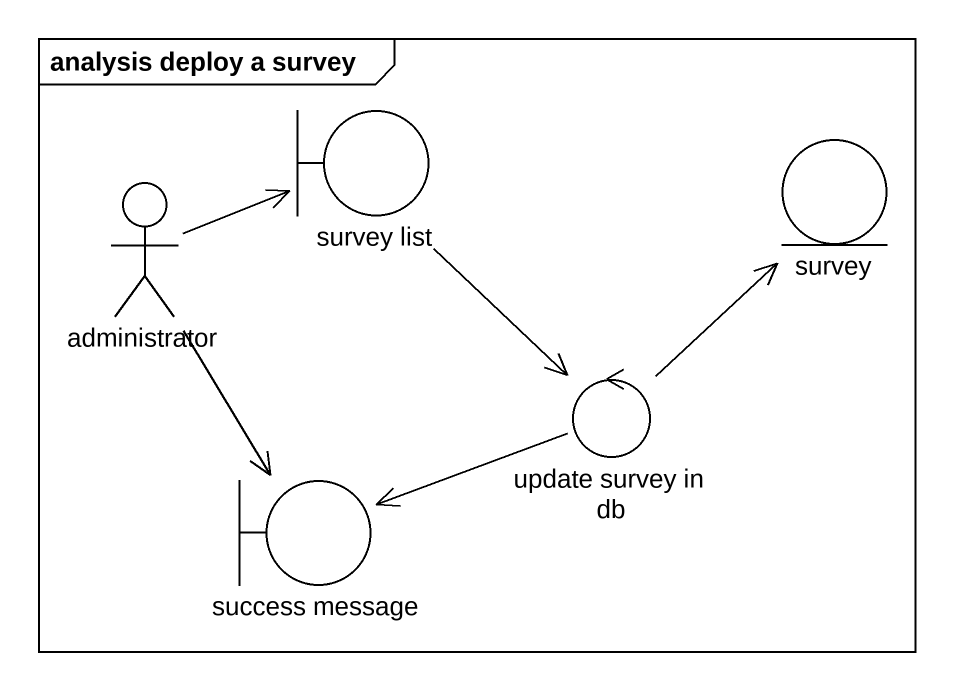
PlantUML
@startuml
mainframe analysis deploy a survey
actor administrator
boundary "survey list" as survey_list
entity survey
control "update survey in db" as update_survey_in_db
boundary "success message" as success_message
administrator -right-> survey_list
administrator --> success_message
survey_list --> update_survey_in_db
update_survey_in_db -up-> survey
update_survey_in_db -left-> success_message
@enduml
